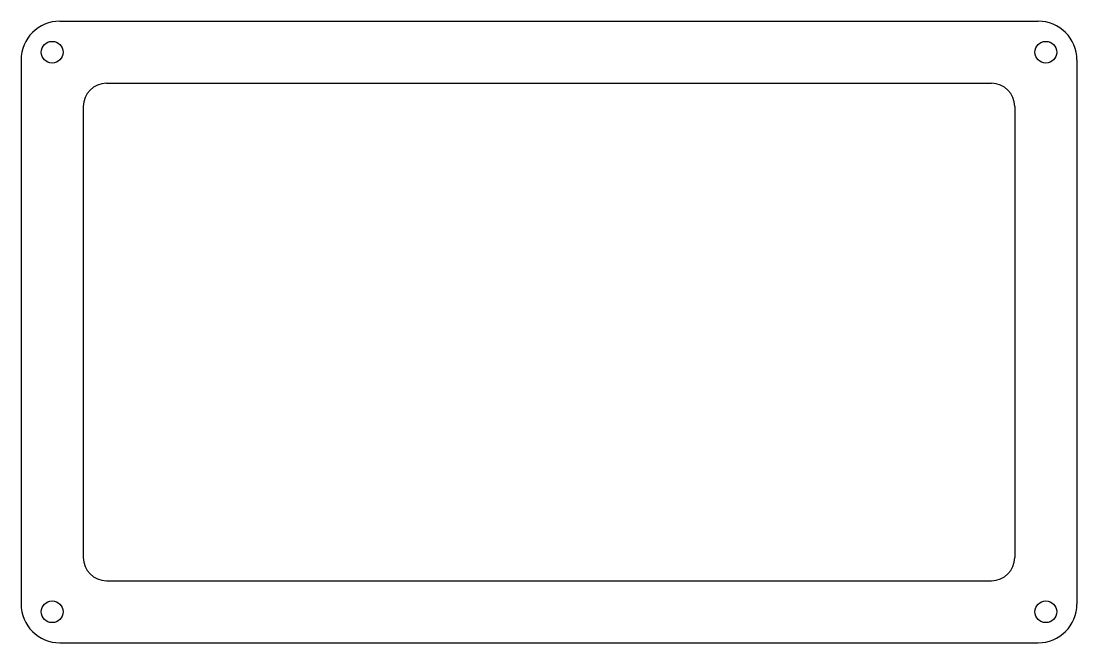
# Model space of a CAD drawing. Header units: millimetres. Extents: x -68 to 68, y -40 to 40.
import ezdxf

# ---------------------------------------------------------------- set-up
doc = ezdxf.new("R2010")
doc.units = ezdxf.units.MM

msp = doc.modelspace()

# ---------------------------------------------------------------- linework, layer by layer
for p, q in [((-63, 40), (63, 40)), ((-68, 35), (-68, -35)), ((68, 35), (68, -35)), ((-57, 32), (57, 32)), ((-60, 29), (-60, -29)), ((60, 29), (60, -29)), ((-57, -32), (57, -32)), ((-63, -40), (63, -40))]:
    msp.add_line(p, q)
for centre in [(-64, 36), (64, 36), (-64, -36), (64, -36)]:
    msp.add_circle(centre, 1.4)
for centre, radius, start, end in [((-63, 35), 5, 90, 180), ((63, 35), 5, 0, 90), ((-57, 29), 3, 90, 180), ((57, 29), 3, 0, 90), ((-57, -29), 3, -180, -90), ((57, -29), 3, 270, 360), ((-63, -35), 5, -180, -90), ((63, -35), 5, 270, 360)]:
    msp.add_arc(centre, radius, start, end)

doc.saveas('drawing.dxf')
